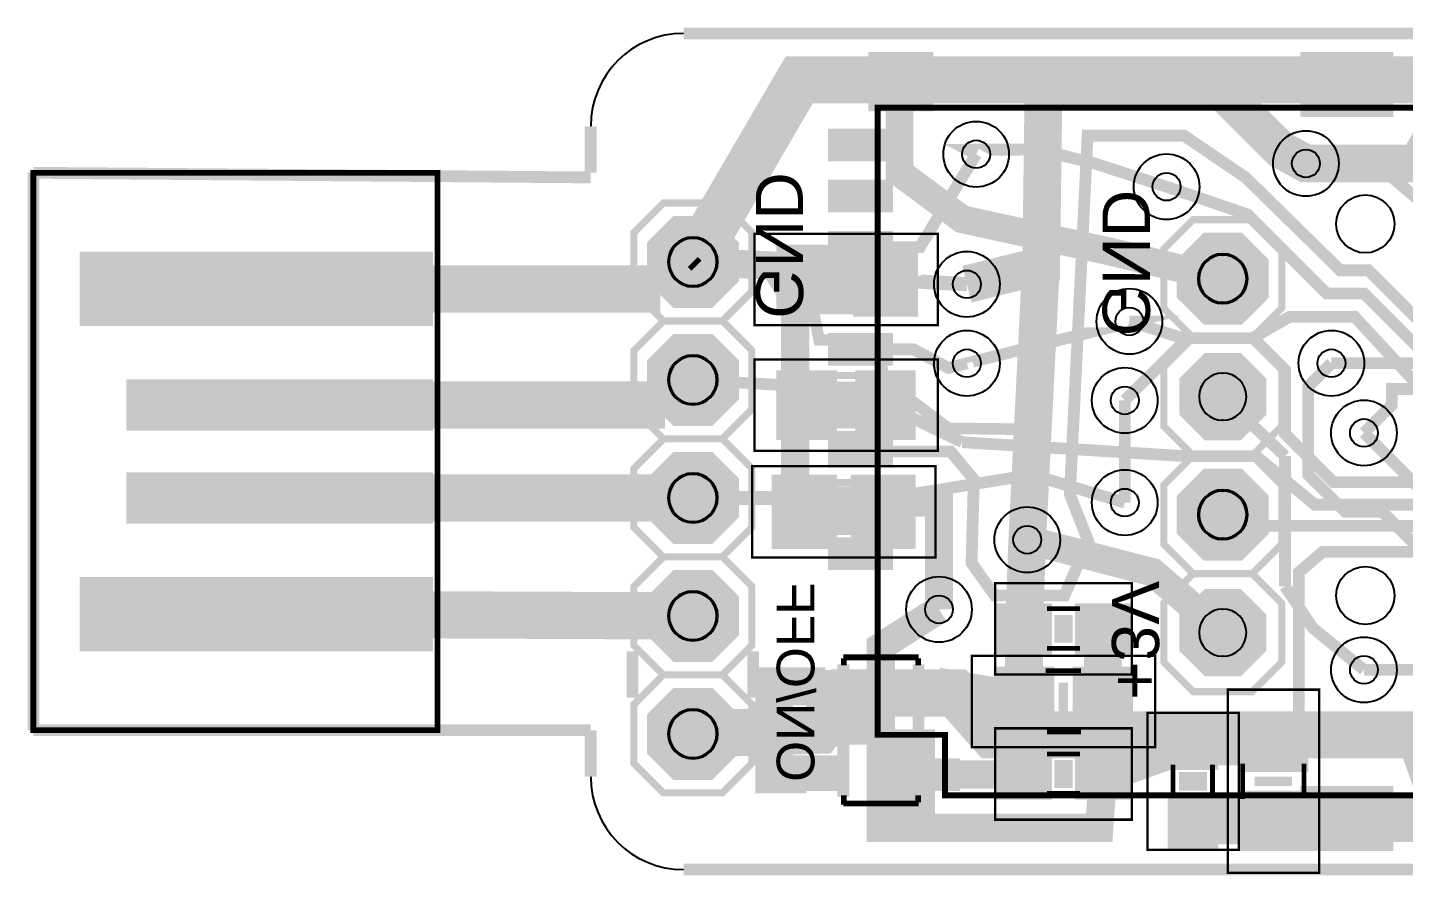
# Model space of a CAD drawing. Header units: millimetres. Extents: x -0.1 to 64.1, y -0.1 to 22.5.
# Drawn here: x -0.13 to 29.5, y -0.13 to 18.13 of the extents above; entities that cross this region are included whole.
import ezdxf

# ---------------------------------------------------------------- set-up
doc = ezdxf.new("R2010")
doc.units = ezdxf.units.MM
for name, color, linetype, true_color in [('BoardOutline', 7, 'Continuous', 0xff00ff), ('BottomLayer', 7, 'Continuous', 0x0000ff), ('BottomPasteMaskLayer', 7, 'Continuous', 0x800000), ('BottomSilkLayer', 7, 'Continuous', 0x808000), ('BottomSolderMaskLayer', 7, 'Continuous', 0xaa00ff), ('Document', 7, 'Continuous', 0xffffff), ('Hole', 7, 'Continuous', 0x222222), ('Multi-Layer', 7, 'Continuous', 0xc0c0c0), ('TopLayer', 7, 'Continuous', 0xff0000), ('TopPasteMaskLayer', 7, 'Continuous', 0x808080), ('TopSilkLayer', 7, 'Continuous', 0xffff00), ('TopSolderMaskLayer', 7, 'Continuous', 0x800080)]:
    doc.layers.add(name, color=color, linetype=linetype, true_color=true_color)
doc.styles.get("Standard").update_dxf_attribs({"font": 'arial.ttf'})

msp = doc.modelspace()

# ---------------------------------------------------------------- hatches: boundary and pattern name
at = {"layer": 'BottomLayer'}
for points in [[(17.979933959867925, 16.320066040132083), (17.979933959867925, 17.599974599949203), (19.379984759969524, 17.599974599949203), (19.379984759969524, 16.320066040132083)], [(27.279908559817123, 16.199923799847603), (27.279908559817123, 17.599974599949203), (29.279908559817123, 17.599974599949203), (29.279908559817123, 16.199923799847603)], [(17.109982219964444, 15.249961899923802), (17.109982219964444, 15.949987299974602), (18.510033020066043, 15.949987299974602), (18.510033020066043, 15.249961899923802)], [(17.109982219964444, 14.150139700279402), (17.109982219964444, 14.849911099822203), (18.510033020066043, 14.849911099822203), (18.510033020066043, 14.150139700279402)], [(17.109982219964444, 13.050063500127003), (17.109982219964444, 13.7500889001778), (18.510033020066043, 13.7500889001778), (18.510033020066043, 13.050063500127003)], [(17.109982219964444, 11.949987299974602), (17.109982219964444, 12.650012700025401), (18.510033020066043, 12.650012700025401), (18.510033020066043, 11.949987299974602)], [(17.109982219964444, 10.8499110998222), (17.109982219964444, 11.549936499873), (18.510033020066043, 11.549936499873), (18.510033020066043, 10.8499110998222)], [(17.109982219964444, 9.7500889001778), (17.109982219964444, 10.450114300228602), (18.510033020066043, 10.450114300228602), (18.510033020066043, 9.7500889001778)], [(17.109982219964444, 8.650012700025401), (17.109982219964444, 9.350038100076203), (18.510033020066043, 9.350038100076203), (18.510033020066043, 8.650012700025401)], [(17.109982219964444, 7.5499364998730005), (17.109982219964444, 8.2499618999238), (18.510033020066043, 8.2499618999238), (18.510033020066043, 7.5499364998730005)], [(17.109982219964444, 6.450114300228602), (17.109982219964444, 7.150139700279401), (18.510033020066043, 7.150139700279401), (18.510033020066043, 6.450114300228602)], [(17.979933959867925, 1.0001524003048008), (17.979933959867925, 2.9501143002286008), (19.379984759969524, 2.9501143002286008), (19.379984759969524, 1.0001524003048008)], [(27.279908559817123, 0.40007620015240036), (27.279908559817123, 1.8001270002540009), (29.279908559817123, 1.8001270002540009), (29.279908559817123, 0.40007620015240036)]]:
    msp.add_hatch(color=256, dxfattribs=at).paths.add_polyline_path(points)
at = {"layer": 'BottomPasteMaskLayer'}
for points in [[(17.109982219964444, 9.7500889001778), (17.109982219964444, 10.450114300228602), (18.510033020066043, 10.450114300228602), (18.510033020066043, 9.7500889001778)], [(17.979933959867925, 1.0001524003048008), (17.979933959867925, 2.9501143002286008), (19.379984759969524, 2.9501143002286008), (19.379984759969524, 1.0001524003048008)]]:
    msp.add_hatch(color=256, dxfattribs=at).paths.add_polyline_path(points)
at = {"layer": 'BottomSolderMaskLayer'}
for points in [[(13.210232098202905, 12.66051292437992), (13.210232098202905, 13.499560943942015), (13.780521293961172, 14.069850139700282), (14.619569313523266, 14.069850139700282), (15.189858509281532, 13.499560943942015), (15.189858509281532, 12.66051292437992), (15.189858509281532, 12.66051292437992), (14.619569313523266, 12.090223728621654), (13.780521293961172, 12.090223728621654)], [(24.620530114284424, 12.310197582565372), (25.200202334378424, 11.730525362471374), (26.01977585202634, 11.730525362471374), (26.599448072120342, 12.310197582565372), (26.599448072120342, 13.129771100213286), (26.01977585202634, 13.709443320307289), (25.200202334378424, 13.709443320307289), (24.620530114284424, 13.129771100213286)], [(13.780521293961172, 9.550218648611494), (13.210232098202905, 10.12050784436976), (13.210232098202905, 10.959555863931854), (13.780521293961172, 11.529845059690121), (14.619569313523266, 11.529845059690121), (15.189858509281532, 10.959555863931854), (15.189858509281532, 10.12050784436976), (14.619569313523266, 9.550218648611494)], [(17.05918211836424, 9.699292485087149), (17.05918211836424, 10.500918088338354), (18.56083312166625, 10.500918088338354), (18.56083312166625, 9.699292485087149)], [(13.780521293961172, 7.0102135686013325), (13.210232098202905, 7.5805027643596015), (13.210232098202905, 8.419550783921695), (13.780521293961172, 8.98983997967996), (14.619569313523266, 8.98983997967996), (15.189858509281532, 8.419550783921695), (15.189858509281532, 7.5805027643596015), (14.619569313523266, 7.0102135686013325)], [(24.620530114284424, 7.230187422545053), (25.200202334378424, 6.650515202451053), (26.01977585202634, 6.650515202451053), (26.599448072120342, 7.230187422545053), (26.599448072120342, 8.049760940192968), (26.01977585202634, 8.629433160286968), (25.200202334378424, 8.629433160286968), (24.620530114284424, 8.049760940192968)], [(13.210232098202905, 5.879545703911533), (13.780521293961172, 6.4498348996698), (14.619569313523266, 6.4498348996698), (15.189858509281532, 5.879545703911533), (15.189858509281532, 5.0404976843494405), (14.619569313523266, 4.470208488591172), (13.780521293961172, 4.470208488591172), (13.210232098202905, 5.0404976843494405)], [(13.780521293961172, 3.9098298196596395), (14.619569313523266, 3.9098298196596395), (15.189858509281532, 3.3395406239013727), (15.189858509281532, 2.50049260433928), (14.619569313523266, 1.9302034085810127), (13.780521293961172, 1.9302034085810127), (13.210232098202905, 2.50049260433928), (13.210232098202905, 2.50049260433928), (13.210232098202905, 3.3395406239013727)], [(17.943460055996578, 0.929400909019525), (17.943460055996578, 3.0208694780234264), (19.41645866384087, 3.0208694780234264), (19.41645866384087, 0.929400909019525)]]:
    msp.add_hatch(color=256, dxfattribs=at).paths.add_polyline_path(points)
at = {"layer": 'Document'}
for points in [[(13.946050292100585, 13.334036068072137), (13.946050292100585, 12.826035052070106), (14.454051308102617, 12.826035052070106), (14.454051308102617, 13.334036068072137)], [(16.433248666497335, 12.001524003048008), (17.083235966471936, 12.001524003048008), (17.083235966471936, 13.401574803149607), (16.433248666497335, 13.401574803149607)], [(17.90645161290323, 12.001524003048008), (18.55643891287783, 12.001524003048008), (18.55643891287783, 13.401574803149607), (17.90645161290323, 13.401574803149607)], [(17.300152400304803, 12.199898399796801), (17.699949199898402, 12.199898399796801), (17.699949199898402, 13.200152400304802), (17.300152400304803, 13.200152400304802)], [(25.86385572771146, 12.974117348234698), (25.355854711709426, 12.974117348234698), (25.355854711709426, 12.466116332232666), (25.86385572771146, 12.466116332232666)], [(13.946050292100585, 10.794030988061976), (13.946050292100585, 10.286029972059945), (14.454051308102617, 10.286029972059945), (14.454051308102617, 10.794030988061976)], [(16.433248666497335, 9.301524003048007), (17.083235966471936, 9.301524003048007), (17.083235966471936, 10.701574803149608), (16.433248666497335, 10.701574803149608)], [(17.90645161290323, 9.301524003048007), (18.55643891287783, 9.301524003048007), (18.55643891287783, 10.701574803149608), (17.90645161290323, 10.701574803149608)], [(17.300152400304803, 9.4998983997968), (17.699949199898402, 9.4998983997968), (17.699949199898402, 10.500152400304803), (17.300152400304803, 10.500152400304803)], [(25.86385572771146, 10.434112268224537), (25.355854711709426, 10.434112268224537), (25.355854711709426, 9.926111252222505), (25.86385572771146, 9.926111252222505)], [(16.383108966217932, 7.001524003048007), (17.033096266192537, 7.001524003048007), (17.033096266192537, 8.401574803149607), (16.383108966217932, 8.401574803149607)], [(17.85631191262383, 7.001524003048007), (18.506299212598428, 7.001524003048007), (18.506299212598428, 8.401574803149607), (17.85631191262383, 8.401574803149607)], [(13.946050292100585, 8.254025908051817), (13.946050292100585, 7.7460248920497845), (14.454051308102617, 7.7460248920497845), (14.454051308102617, 8.254025908051817)], [(17.250012700025405, 7.1998983997968), (17.649809499619003, 7.1998983997968), (17.649809499619003, 8.200152400304802), (17.250012700025405, 8.200152400304802)], [(25.86385572771146, 7.894107188214377), (25.355854711709426, 7.894107188214377), (25.355854711709426, 7.3861061722123456), (25.86385572771146, 7.3861061722123456)], [(13.946050292100585, 5.714020828041656), (13.946050292100585, 5.206019812039624), (14.454051308102617, 5.206019812039624), (14.454051308102617, 5.714020828041656)], [(21.34163068326137, 4.712750825501651), (21.841757683515368, 4.712750825501651), (21.841757683515368, 5.662712725425451), (21.34163068326137, 5.662712725425451)], [(22.510033020066043, 4.712750825501651), (23.010160020320047, 4.712750825501651), (23.010160020320047, 5.662712725425451), (22.510033020066043, 5.662712725425451)], [(21.97993395986792, 4.8824231648463305), (22.379730759461523, 4.8824231648463305), (22.379730759461523, 5.482626365252731), (21.97993395986792, 5.482626365252731)], [(25.86385572771146, 5.354102108204217), (25.355854711709426, 5.354102108204217), (25.355854711709426, 4.846101092202185), (25.86385572771146, 4.846101092202185)], [(16.750063500127006, 4.19484378968758), (16.750063500127006, 3.694716789433579), (17.400050800101603, 3.694716789433579), (17.400050800101603, 4.19484378968758)], [(19.0998221996444, 4.19484378968758), (19.0998221996444, 3.694716789433579), (19.750063500127002, 3.694716789433579), (19.750063500127002, 4.19484378968758)], [(21.087630175260355, 2.896139192278385), (21.837947675895354, 2.896139192278385), (21.837947675895354, 4.346228092456186), (21.087630175260355, 4.346228092456186)], [(22.535433070866148, 2.896139192278385), (23.285750571501147, 2.896139192278385), (23.285750571501147, 4.346228092456186), (22.535433070866148, 4.346228092456186)], [(22.07975615951232, 3.21998983997968), (22.280162560325124, 3.21998983997968), (22.280162560325124, 4.020091440182881), (22.07975615951232, 4.020091440182881)], [(13.946050292100585, 3.1740157480314966), (13.946050292100585, 2.6660147320294643), (14.454051308102617, 2.6660147320294643), (14.454051308102617, 3.1740157480314966)], [(16.750063500127006, 3.245135890271781), (16.750063500127006, 2.7450088900177803), (17.400050800101603, 2.7450088900177803), (17.400050800101603, 3.245135890271781)], [(27.4239268478537, 2.2555499110998225), (27.4239268478537, 3.0056134112268227), (25.973837947675896, 3.0056134112268227), (25.973837947675896, 2.2555499110998225)], [(25.43992887985776, 2.2301498602997207), (25.43992887985776, 2.7302768605537215), (24.48971297942596, 2.7302768605537215), (24.48971297942596, 2.2301498602997207)], [(21.34163068326137, 1.5875285750571502), (21.841757683515368, 1.5875285750571502), (21.841757683515368, 2.5377444754889513), (21.34163068326137, 2.5377444754889513)], [(22.510033020066043, 1.5875285750571502), (23.010160020320047, 1.5875285750571502), (23.010160020320047, 2.5377444754889513), (22.510033020066043, 2.5377444754889513)], [(16.750063500127006, 2.29491998983998), (16.750063500127006, 1.7950469900939805), (17.400050800101603, 1.7950469900939805), (17.400050800101603, 2.29491998983998)], [(19.0998221996444, 2.29491998983998), (19.0998221996444, 1.7950469900939805), (19.750063500127002, 1.7950469900939805), (19.750063500127002, 2.29491998983998)], [(21.97993395986792, 1.7574549149098302), (22.379730759461523, 1.7574549149098302), (22.379730759461523, 2.35740411480823), (21.97993395986792, 2.35740411480823)], [(25.270002540005084, 1.7000508001016006), (25.270002540005084, 2.0998475996951993), (24.670053340106683, 2.0998475996951993), (24.670053340106683, 1.7000508001016006)], [(27.100076200152404, 1.7998729997459997), (27.100076200152404, 2.0000254000508004), (26.2997205994412, 2.0000254000508004), (26.2997205994412, 1.7998729997459997)], [(25.43992887985776, 1.0617475234950473), (25.43992887985776, 1.5618745237490477), (24.48971297942596, 1.5618745237490477), (24.48971297942596, 1.0617475234950473)], [(27.4239268478537, 0.807747015494031), (27.4239268478537, 1.5578105156210313), (25.973837947675896, 1.5578105156210313), (25.973837947675896, 0.807747015494031)]]:
    msp.add_hatch(color=256, dxfattribs=at).paths.add_polyline_path(points)
at = {"layer": 'Multi-Layer'}
for points in [[(13.261036322072645, 12.682042164084331), (13.261036322072645, 13.478028956057914), (13.80205740411481, 14.019050038100078), (14.598044196088395, 14.019050038100078), (15.139065278130559, 13.478028956057914), (15.139065278130559, 12.682042164084331), (15.139065278130559, 12.682042164084331), (14.598044196088395, 12.141021082042165), (13.80205740411481, 12.141021082042165)], [(24.671323342646687, 12.331242062484126), (25.22123444246889, 11.781330962661926), (25.998729997459996, 11.781330962661926), (26.5486410972822, 12.331242062484126), (26.5486410972822, 13.108737617475237), (25.998729997459996, 13.658648717297435), (25.22123444246889, 13.658648717297435), (24.671323342646687, 13.108737617475237)], [(13.80205740411481, 9.601016002032004), (13.261036322072645, 10.14203708407417), (13.261036322072645, 10.938023876047755), (13.80205740411481, 11.479044958089917), (14.598044196088395, 11.479044958089917), (15.139065278130559, 10.938023876047755), (15.139065278130559, 10.14203708407417), (14.598044196088395, 9.601016002032004)], [(24.671323342646687, 9.791236982473965), (25.22123444246889, 9.241325882651767), (25.998729997459996, 9.241325882651767), (26.5486410972822, 9.791236982473965), (26.5486410972822, 10.568732537465076), (25.998729997459996, 11.118643637287276), (25.22123444246889, 11.118643637287276), (24.671323342646687, 10.568732537465076)], [(13.80205740411481, 7.061010922021845), (13.261036322072645, 7.60203200406401), (13.261036322072645, 8.398018796037594), (13.80205740411481, 8.939039878079758), (14.598044196088395, 8.939039878079758), (15.139065278130559, 8.398018796037594), (15.139065278130559, 7.60203200406401), (14.598044196088395, 7.061010922021845)], [(24.671323342646687, 7.2512319024638066), (25.22123444246889, 6.701320802641606), (25.998729997459996, 6.701320802641606), (26.5486410972822, 7.2512319024638066), (26.5486410972822, 8.028727457454917), (25.998729997459996, 8.578638557277115), (25.22123444246889, 8.578638557277115), (24.671323342646687, 8.028727457454917)], [(13.261036322072645, 5.858013716027433), (13.80205740411481, 6.399034798069597), (14.598044196088395, 6.399034798069597), (15.139065278130559, 5.858013716027433), (15.139065278130559, 5.062026924053849), (14.598044196088395, 4.521005842011684), (13.80205740411481, 4.521005842011684), (13.261036322072645, 5.062026924053849)], [(24.671323342646687, 4.7112268224536455), (25.22123444246889, 4.1613157226314454), (25.998729997459996, 4.1613157226314454), (26.5486410972822, 4.7112268224536455), (26.5486410972822, 5.4887223774447556), (25.998729997459996, 6.038633477266956), (25.22123444246889, 6.038633477266956), (24.671323342646687, 5.4887223774447556)], [(13.80205740411481, 3.8590297180594364), (14.598044196088395, 3.8590297180594364), (15.139065278130559, 3.3180086360172725), (15.139065278130559, 2.5220218440436883), (14.598044196088395, 1.9810007620015242), (13.80205740411481, 1.9810007620015242), (13.261036322072645, 2.5220218440436883), (13.261036322072645, 2.5220218440436883), (13.261036322072645, 3.3180086360172725)]]:
    msp.add_hatch(color=256, dxfattribs=at).paths.add_polyline_path(points)
at = {"layer": 'TopLayer'}
for points in [[(16.0001778003556, 13.450088900177803), (17.300152400304803, 13.450088900177803), (17.300152400304803, 11.949961899923801), (16.0001778003556, 11.949961899923801)], [(17.699949199898402, 13.450088900177803), (19.000177800355605, 13.450088900177803), (19.000177800355605, 11.949961899923801), (17.699949199898402, 11.949961899923801)], [(1.0499110998221997, 13.249834899669802), (8.5497840995682, 13.249834899669802), (8.5497840995682, 11.7499618999238), (1.0499110998221997, 11.7499618999238)], [(16.0001778003556, 10.7500889001778), (17.300152400304803, 10.7500889001778), (17.300152400304803, 9.2499618999238), (16.0001778003556, 9.2499618999238)], [(17.699949199898402, 10.7500889001778), (19.000177800355605, 10.7500889001778), (19.000177800355605, 9.2499618999238), (17.699949199898402, 9.2499618999238)], [(2.0500381000762005, 10.500025400050802), (8.5499110998222, 10.500025400050802), (8.5499110998222, 9.500025400050802), (2.0500381000762005, 9.500025400050802)], [(2.0500381000762005, 8.5000254000508), (8.5499110998222, 8.5000254000508), (8.5499110998222, 7.500025400050801), (2.0500381000762005, 7.500025400050801)], [(15.950038100076203, 8.450088900177802), (17.250012700025405, 8.450088900177802), (17.250012700025405, 6.9499618999238), (15.950038100076203, 6.9499618999238)], [(17.649809499619003, 8.450088900177802), (18.950038100076203, 8.450088900177802), (18.950038100076203, 6.9499618999238), (17.649809499619003, 6.9499618999238)], [(1.0499110998221997, 6.2498348996698), (8.5497840995682, 6.2498348996698), (8.5497840995682, 4.749961899923801), (1.0499110998221997, 4.749961899923801)], [(20.779908559817123, 5.682651765303531), (21.879984759969524, 5.682651765303531), (21.879984759969524, 4.6826517653035316), (20.779908559817123, 4.6826517653035316)], [(22.47993395986792, 5.682651765303531), (23.580010160020326, 5.682651765303531), (23.580010160020326, 4.6826517653035316), (22.47993395986792, 4.6826517653035316)], [(17.549911099822204, 4.29491998983998), (17.549911099822204, 3.595148590297181), (16.5499110998222, 3.595148590297181), (16.5499110998222, 4.29491998983998)], [(19.949961899923803, 4.29491998983998), (19.949961899923803, 3.595148590297181), (18.949961899923803, 3.595148590297181), (18.949961899923803, 4.29491998983998)], [(20.679959359918723, 4.370104140208281), (21.97993395986792, 4.370104140208281), (21.97993395986792, 2.86997713995428), (20.679959359918723, 2.86997713995428)], [(22.37998475996952, 4.370104140208281), (23.679959359918726, 4.370104140208281), (23.679959359918726, 2.86997713995428), (22.37998475996952, 2.86997713995428)], [(17.549911099822204, 3.3449580899161804), (17.549911099822204, 2.64493268986538), (16.5499110998222, 2.64493268986538), (16.5499110998222, 3.3449580899161804)], [(24.470027940055882, 2.2000508001016006), (24.470027940055882, 3.3001270002540006), (25.470027940055886, 3.3001270002540006), (25.470027940055886, 2.2000508001016006)], [(25.949961899923803, 2.100101600203201), (25.949961899923803, 3.4000762001524008), (27.449834899669803, 3.4000762001524008), (27.449834899669803, 2.100101600203201)], [(17.549911099822204, 2.3949961899923804), (17.549911099822204, 1.69497078994158), (16.5499110998222, 1.69497078994158), (16.5499110998222, 2.3949961899923804)], [(19.949961899923803, 2.3949961899923804), (19.949961899923803, 1.69497078994158), (18.949961899923803, 1.69497078994158), (18.949961899923803, 2.3949961899923804)], [(20.779908559817123, 2.55742951485903), (21.879984759969524, 2.55742951485903), (21.879984759969524, 1.5574295148590298), (20.779908559817123, 1.5574295148590298)], [(22.47993395986792, 2.55742951485903), (23.580010160020326, 2.55742951485903), (23.580010160020326, 1.5574295148590298), (22.47993395986792, 1.5574295148590298)], [(24.470027940055882, 0.5000254000508001), (24.470027940055882, 1.6001016002032005), (25.470027940055886, 1.6001016002032005), (25.470027940055886, 0.5000254000508001)], [(25.949961899923803, 0.40007620015240036), (25.949961899923803, 1.7000508001016006), (27.449834899669803, 1.7000508001016006), (27.449834899669803, 0.40007620015240036)]]:
    msp.add_hatch(color=256, dxfattribs=at).paths.add_polyline_path(points)
at = {"layer": 'TopPasteMaskLayer'}
for points in [[(17.699949199898402, 13.450088900177803), (19.000177800355605, 13.450088900177803), (19.000177800355605, 11.949961899923801), (17.699949199898402, 11.949961899923801)], [(1.0499110998221997, 13.249834899669802), (8.5497840995682, 13.249834899669802), (8.5497840995682, 11.7499618999238), (1.0499110998221997, 11.7499618999238)], [(2.0500381000762005, 10.500025400050802), (8.5499110998222, 10.500025400050802), (8.5499110998222, 9.500025400050802), (2.0500381000762005, 9.500025400050802)], [(2.0500381000762005, 8.5000254000508), (8.5499110998222, 8.5000254000508), (8.5499110998222, 7.500025400050801), (2.0500381000762005, 7.500025400050801)], [(15.950038100076203, 8.450088900177802), (17.250012700025405, 8.450088900177802), (17.250012700025405, 6.9499618999238), (15.950038100076203, 6.9499618999238)], [(17.649809499619003, 8.450088900177802), (18.950038100076203, 8.450088900177802), (18.950038100076203, 6.9499618999238), (17.649809499619003, 6.9499618999238)], [(1.0499110998221997, 6.2498348996698), (8.5497840995682, 6.2498348996698), (8.5497840995682, 4.749961899923801), (1.0499110998221997, 4.749961899923801)], [(20.779908559817123, 5.682651765303531), (21.879984759969524, 5.682651765303531), (21.879984759969524, 4.6826517653035316), (20.779908559817123, 4.6826517653035316)], [(22.47993395986792, 5.682651765303531), (23.580010160020326, 5.682651765303531), (23.580010160020326, 4.6826517653035316), (22.47993395986792, 4.6826517653035316)], [(24.470027940055882, 2.2000508001016006), (24.470027940055882, 3.3001270002540006), (25.470027940055886, 3.3001270002540006), (25.470027940055886, 2.2000508001016006)], [(20.779908559817123, 2.55742951485903), (21.879984759969524, 2.55742951485903), (21.879984759969524, 1.5574295148590298), (20.779908559817123, 1.5574295148590298)], [(22.47993395986792, 2.55742951485903), (23.580010160020326, 2.55742951485903), (23.580010160020326, 1.5574295148590298), (22.47993395986792, 1.5574295148590298)], [(24.470027940055882, 0.5000254000508001), (24.470027940055882, 1.6001016002032005), (25.470027940055886, 1.6001016002032005), (25.470027940055886, 0.5000254000508001)]]:
    msp.add_hatch(color=256, dxfattribs=at).paths.add_polyline_path(points)
at = {"layer": 'TopSolderMaskLayer'}
for points in [[(13.210232098202905, 12.66051292437992), (13.210232098202905, 13.499560943942015), (13.780521293961172, 14.069850139700282), (14.619569313523266, 14.069850139700282), (15.189858509281532, 13.499560943942015), (15.189858509281532, 12.66051292437992), (15.189858509281532, 12.66051292437992), (14.619569313523266, 12.090223728621654), (13.780521293961172, 12.090223728621654)], [(24.620530114284424, 12.310197582565372), (25.200202334378424, 11.730525362471374), (26.01977585202634, 11.730525362471374), (26.599448072120342, 12.310197582565372), (26.599448072120342, 13.129771100213286), (26.01977585202634, 13.709443320307289), (25.200202334378424, 13.709443320307289), (24.620530114284424, 13.129771100213286)], [(17.649133220165254, 13.500889001778006), (19.05096202382286, 13.500889001778006), (19.05096202382286, 11.899161798323597), (17.649133220165254, 11.899161798323597)], [(0.9991109982219961, 13.300636721849228), (8.600584201168404, 13.300636721849228), (8.600584201168404, 11.699163518902823), (0.9991109982219961, 11.699163518902823)], [(13.780521293961172, 9.550218648611494), (13.210232098202905, 10.12050784436976), (13.210232098202905, 10.959555863931854), (13.780521293961172, 11.529845059690121), (14.619569313523266, 11.529845059690121), (15.189858509281532, 10.959555863931854), (15.189858509281532, 10.12050784436976), (14.619569313523266, 9.550218648611494)], [(1.9992379984759978, 10.550828082301328), (8.600711201422403, 10.550828082301328), (8.600711201422403, 9.44922787910092), (1.9992379984759978, 9.44922787910092)], [(13.780521293961172, 7.0102135686013325), (13.210232098202905, 7.5805027643596015), (13.210232098202905, 8.419550783921695), (13.780521293961172, 8.98983997967996), (14.619569313523266, 8.98983997967996), (15.189858509281532, 8.419550783921695), (15.189858509281532, 7.5805027643596015), (14.619569313523266, 7.0102135686013325)], [(24.620530114284424, 7.230187422545053), (25.200202334378424, 6.650515202451053), (26.01977585202634, 6.650515202451053), (26.599448072120342, 7.230187422545053), (26.599448072120342, 8.049760940192968), (26.01977585202634, 8.629433160286968), (25.200202334378424, 8.629433160286968), (24.620530114284424, 8.049760940192968)], [(1.9992379984759978, 8.550828082301326), (8.600711201422403, 8.550828082301326), (8.600711201422403, 7.4492278791009205), (1.9992379984759978, 7.4492278791009205)], [(15.899243953939258, 8.500889001778006), (17.300818757088866, 8.500889001778006), (17.300818757088866, 6.899161798323597), (15.899243953939258, 6.899161798323597)], [(17.59900542848556, 8.500889001778006), (19.00083423214317, 8.500889001778006), (19.00083423214317, 6.899161798323597), (17.59900542848556, 6.899161798323597)], [(0.9991109982219961, 6.300636721849227), (8.600584201168404, 6.300636721849227), (8.600584201168404, 4.6991635189028225), (0.9991109982219961, 4.6991635189028225)], [(13.210232098202905, 5.879545703911533), (13.780521293961172, 6.4498348996698), (14.619569313523266, 6.4498348996698), (15.189858509281532, 5.879545703911533), (15.189858509281532, 5.0404976843494405), (14.619569313523266, 4.470208488591172), (13.780521293961172, 4.470208488591172), (13.210232098202905, 5.0404976843494405)], [(20.72910845821692, 5.733454447554057), (21.930784861569727, 5.733454447554057), (21.930784861569727, 4.631854244353651), (20.72910845821692, 4.631854244353651)], [(22.42913385826772, 5.733454447554057), (23.630810261620528, 5.733454447554057), (23.630810261620528, 4.631854244353651), (22.42913385826772, 4.631854244353651)], [(13.780521293961172, 3.9098298196596395), (14.619569313523266, 3.9098298196596395), (15.189858509281532, 3.3395406239013727), (15.189858509281532, 2.50049260433928), (14.619569313523266, 1.9302034085810127), (13.780521293961172, 1.9302034085810127), (13.210232098202905, 2.50049260433928), (13.210232098202905, 2.50049260433928), (13.210232098202905, 3.3395406239013727)], [(24.423849228441934, 2.1441693980162153), (24.423849228441934, 3.356013563640031), (25.516206651669833, 3.356013563640031), (25.516206651669833, 2.1441693980162153)], [(20.72910845821692, 2.608232197109556), (21.930784861569727, 2.608232197109556), (21.930784861569727, 1.5066319939091493), (20.72910845821692, 1.5066319939091493)], [(22.42913385826772, 2.608232197109556), (23.630810261620528, 2.608232197109556), (23.630810261620528, 1.5066319939091493), (22.42913385826772, 1.5066319939091493)], [(24.423849228441934, 0.44414399796541526), (24.423849228441934, 1.6559881635892306), (25.516206651669833, 1.6559881635892306), (25.516206651669833, 0.44414399796541526)]]:
    msp.add_hatch(color=256, dxfattribs=at).paths.add_polyline_path(points)

# ---------------------------------------------------------------- linework, layer by layer
at = {"layer": 'BoardOutline', "const_width": 0.25400050800101603}
for points in [[(14.000050800101603, 18.000050800101604), (60.00012700025401, 18.000025400050802)], [(12.000025400050802, 15.000025400050802), (12.000025400050802, 16.000025400050802)], [(0, 15.000025400050802), (12.000025400050802, 14.900025400050803)], [(2.540005080020613e-05, 3.0000254000508004), (2.540005080020613e-05, 15.000025400050802)], [(12.000025400050802, 3.0000000000000004), (0, 3.0000000000000004)], [(12.000025400050802, 2), (12.000025400050802, 3.0000000000000004)], [(60.00012700025401, 0), (14.000050800101603, 0)]]:
    msp.add_lwpolyline(points, dxfattribs=at)
at = {"layer": 'BoardOutline'}
for centre, start, end in [((14.000050800101603, 16.000050800101604), 90, 180), ((14.000050800101603, 2), 180, 270)]:
    msp.add_arc(centre, 2, start, end, dxfattribs=at)
at = {"layer": 'BottomLayer'}
for points, const_width in [([(30.800101600203206, 17.0000508001016), (29.800101600203206, 15.200050800101602), (27.400050800101607, 15.200152400304804), (26.849885699771402, 15.500152400304803), (25.549911099822204, 16.800101600203202), (21.749809499619, 16.800101600203202), (21.7000508001016, 13.000025400050802), (20.1000762001524, 12.599949199898402)], 0.8128016256032513), ([(17.810007620015245, 9.000025400050802), (19.750063500127002, 9.000025400050802), (20.249936499873, 8.400076200152402), (20.200050800101604, 6.600025400050801), (20.700050800101604, 5.900025400050801), (22.200050800101604, 5.900025400050801), (22.714097028194058, 7.0653035306070615), (22.317246634493273, 8.07721615443231), (22.700050800101604, 15.800050800101602), (24.774955549911102, 15.800050800101602), (26.100076200152404, 14.900025400050803), (28.140970281940564, 12.900101600203202), (28.750063500127006, 12.900101600203202), (31.450088900177803, 10.200101600203203), (33.549911099822204, 10.200101600203203), (34.3500127000254, 11.0000254000508), (34.3500127000254, 11.500101600203202)], 0.25400050800101603), ([(17.810007620015245, 13.400076200152403), (19.08991617983236, 13.400076200152403), (20.299974599949202, 15.400050800101603)], 0.25400050800101603), ([(35.749987299974606, 10.600177800355603), (34.8498856997714, 9.7000762001524), (31.350038100076205, 9.7000762001524), (28.650012700025403, 12.400101600203202), (27.850012700025403, 12.400101600203202), (26.150012700025403, 14.100101600203201), (24.400050800101603, 14.700025400050803)], 0.25400050800101603), ([(19.499872999746003, 5.599974599949201), (19.499872999746003, 7.8999491998984), (17.810007620015245, 7.8999491998984), (16.400050800101603, 7.8999491998984), (16.400050800101603, 12.300000000000002), (15.949961899923803, 13.000025400050802), (14.200152400304804, 13.080010160020322)], 0.6096012192024385), ([(21.7000508001016, 13.100025400050802), (21.400050800101603, 7.100076200152401)], 0.8128016256032513), ([(14.280060960121922, 13.000025400050802), (14.200050800101602, 13.08003556007112)], 0.30480060960121924), ([(17.810007620015245, 12.300000000000002), (16.400050800101603, 12.300000000000002)], 0.30480060960121924), ([(37.15011430022861, 11.400025400050803), (37.15011430022861, 10.500101600203202), (35.4500889001778, 8.8000762001524), (32.899923799847606, 8.8000762001524), (32.500127000254004, 9.200076200152402), (30.949961899923807, 9.200076200152402), (28.450088900177803, 11.900101600203202), (27.050038100076204, 11.900101600203202), (26.249936499873005, 11.43995427990856), (24.749809499619, 11.43995427990856), (23.5999491998984, 11.800101600203202)], 0.25400050800101603), ([(17.810007620015245, 11.1999237998476), (18.949961899923803, 11.1999237998476), (19.700050800101604, 10.800025400050801), (20.1000762001524, 10.8999237998476)], 0.25400050800101603), ([(47.310058420116846, 2.9002032004064016), (46.749987299974606, 2.9002032004064016), (44.95013970027941, 4.7000762001524015), (40.85006350012701, 4.7000762001524015), (40.349936499873, 4.200076200152401), (31.650012700025407, 4.200076200152401), (29.950012700025404, 5.900076200152401), (29.950012700025404, 6.800076200152401), (29.050012700025402, 7.7000762001524015), (28.250012700025405, 7.7000762001524015), (27.450012700025404, 8.500076200152401), (27.450012700025404, 10.400279400558803), (27.949885699771404, 10.900152400304801)], 0.25400050800101603), ([(17.810007620015245, 10.100076200152403), (18.900050800101603, 10.100025400050802), (19.700050800101604, 9.500025400050802), (21.595377190754384, 9.4748793497587)], 0.25001270002540005), ([(23.500127000254, 10.100076200152403), (23.500127000254, 7.899923799847601)], 0.25400050800101603), ([(26.9500127000254, 8.900076200152402), (25.609855219710443, 10.180111760223522)], 0.25400050800101603), ([(49.85006350012701, 2.9000762001524008), (49.350063500127, 2.9000762001524008), (47.05006350012701, 5.200076200152401), (39.6500381000762, 5.200076200152401), (39.1500381000762, 4.7000762001524015), (32.7500127000254, 4.7000762001524015), (30.850012700025406, 6.600076200152401), (30.850012700025406, 7.200076200152401), (28.650012700025403, 9.400076200152402)], 0.25400050800101603), ([(26.9500127000254, 6.100076200152401), (26.9500127000254, 8.900076200152402)], 0.25400050800101603), ([(28.649911099822205, 4.2999491998984), (27.550012700025402, 5.200076200152401), (26.9500127000254, 6.098272796545594)], 0.25400050800101603), ([(14.200152400304804, 2.9199898399796806), (16.8999237998476, 3.0000254000508004), (17.449834899669803, 3.800127000254001), (19.849885699771402, 3.800127000254001), (20.649987299974605, 2.8999491998984), (29.849885699771406, 2.8999491998984), (30.492760985521972, 1.1001016002032007), (33.050012700025405, 1.0000762001524004)], 1.0160020320040641)]:
    msp.add_lwpolyline(points, dxfattribs=dict(at, const_width=const_width))
at = {"layer": 'BottomSilkLayer', "const_width": 0.12700025400050802}
msp.add_lwpolyline([(18.179832359664722, 16.4000762001524), (32.17983235966472, 16.4000762001524), (32.17983235966472, 7.599974599949201), (32.97993395986792, 4.5999745999492), (32.97993395986792, 1.5999745999492), (19.629921259842522, 1.5999745999492), (19.629921259842522, 2.8999491998984), (18.179832359664722, 2.8999491998984), (18.179832359664722, 16.4000762001524)], close=True, dxfattribs=at)
at = {"layer": 'BottomSilkLayer', "const_width": 0.25400050800101603}
for points in [[(12.900025400050803, 4.700000000000001), (12.900025400050803, 3.7000000000000006)], [(15.500050800101604, 4.700000000000001), (15.500050800101604, 3.7000000000000006)]]:
    msp.add_lwpolyline(points, dxfattribs=at)
at = {"layer": 'BottomSolderMaskLayer'}
for points in [[(14.202722717806813, 13.61551974707953), (14.197367889677626, 13.61551974707953)], [(25.60717774987167, 13.255612182635542), (25.612532689549212, 13.255612182635542)], [(14.202722717806813, 12.544554121242408), (14.197367889677626, 12.544554121242408)], [(25.60717774987167, 12.184624247126997), (25.612532689549212, 12.184624247126997)], [(14.202722717806813, 11.075514667069369), (14.197367889677626, 11.075514667069369)], [(14.202722717806813, 10.004549041232247), (14.197367889677626, 10.004549041232247)], [(14.202722717806813, 8.535509587059208), (14.197367889677626, 8.535509587059208)], [(25.60717774987167, 8.175602022615223), (25.612532689549212, 8.175602022615223)], [(14.202722717806813, 7.464543961222086), (14.197367889677626, 7.464543961222086)], [(25.60717774987167, 7.104614087106676), (25.612532689549212, 7.104614087106676)], [(14.202722717806813, 5.995504507049047), (14.197367889677626, 5.995504507049047)], [(14.202722717806813, 4.924538881211925), (14.197367889677626, 4.924538881211925)], [(14.202722717806813, 3.4554994270388866), (14.197367889677626, 3.4554994270388866)], [(14.202722717806813, 2.3845338012017656), (14.197367889677626, 2.3845338012017656)]]:
    msp.add_lwpolyline(points, close=True, dxfattribs=at)
for centre, radius, start, end in [((14.197367889677626, 13.080036934160969), 0.5354828129185607, 90, 270), ((14.202722717806813, 13.080036934160969), 0.5354828129185607, 270, 90), ((25.60717774987167, 12.72011821488127), 0.5354939677542729, 450, 270), ((25.612532689549212, 12.72011821488127), 0.5354939677542729, 270, 450), ((14.197367889677626, 10.540031854150808), 0.5354828129185607, 90, 270), ((14.202722717806813, 10.540031854150808), 0.5354828129185607, 270, 90), ((14.197367889677626, 8.000026774140647), 0.5354828129185607, 90, 270), ((14.202722717806813, 8.000026774140647), 0.5354828129185607, 270, 90), ((25.60717774987167, 7.640108054860949), 0.5354939677542729, 450, 270), ((25.612532689549212, 7.640108054860949), 0.5354939677542729, 270, 450), ((14.197367889677626, 5.460021694130486), 0.5354828129185607, 90, 270), ((14.202722717806813, 5.460021694130486), 0.5354828129185607, 270, 90), ((14.197367889677626, 2.920016614120326), 0.5354828129185607, 90, 270), ((14.202722717806813, 2.920016614120326), 0.5354828129185607, 270, 90)]:
    msp.add_arc(centre, radius, start, end, dxfattribs=at)
at = {"layer": 'Document'}
for points, const_width in [([(0, 15.000025400050802), (8.700025400050801, 15.000025400050802), (8.700025400050801, 3.0000254000508004), (0, 3.0000254000508004), (0, 15.000025400050802)], 0.12700025400050802), ([(15.52697485394971, 13.683007366014733), (19.473126746253495, 13.683007366014733), (19.473126746253495, 11.71704343408687), (15.52697485394971, 11.71704343408687), (15.52697485394971, 13.683007366014733)], 0.05080010160020321), ([(15.52697485394971, 10.983007366014734), (19.473126746253495, 10.983007366014734), (19.473126746253495, 9.01704343408687), (15.52697485394971, 9.01704343408687), (15.52697485394971, 10.983007366014734)], 0.05080010160020321), ([(15.476835153670308, 8.683007366014733), (19.422987045974093, 8.683007366014733), (19.422987045974093, 6.717043434086869), (15.476835153670308, 6.717043434086869), (15.476835153670308, 8.683007366014733)], 0.05080010160020321), ([(20.70688341376683, 6.165633731267463), (23.653035306070613, 6.165633731267463), (23.653035306070613, 4.199415798831598), (20.70688341376683, 4.199415798831598), (20.70688341376683, 6.165633731267463)], 0.05080010160020321), ([(20.207010414020832, 2.6370586741173483), (20.207010414020832, 4.603022606045212), (24.152908305816617, 4.603022606045212), (24.152908305816617, 2.6370586741173483), (20.207010414020832, 2.6370586741173483)], 0.05080010160020321), ([(27.683007366014735, -0.07287274574549149), (25.71704343408687, -0.07287274574549149), (25.71704343408687, 3.873025146050293), (27.683007366014735, 3.873025146050293), (27.683007366014735, -0.07287274574549149)], 0.05080010160020321), ([(23.98704597409195, 0.42700025400050806), (23.98704597409195, 3.373152146304293), (25.953009906019815, 3.373152146304293), (25.953009906019815, 0.42700025400050806), (23.98704597409195, 0.42700025400050806)], 0.05080010160020321), ([(20.70688341376683, 3.040411480822962), (23.653035306070613, 3.040411480822962), (23.653035306070613, 1.074447548895098), (20.70688341376683, 1.074447548895098), (20.70688341376683, 3.040411480822962)], 0.05080010160020321)]:
    msp.add_lwpolyline(points, close=True, dxfattribs=dict(at, const_width=const_width))
for points, const_width in [([(17.090093980187962, 13.335026670053342), (17.910007620015243, 13.335026670053342)], 0.15240030480060962), ([(17.090093980187962, 12.065024130048261), (17.910007620015243, 12.065024130048261)], 0.15240030480060962), ([(17.090093980187962, 10.635026670053342), (17.910007620015243, 10.635026670053342)], 0.15240030480060962), ([(17.090093980187962, 9.365024130048262), (17.910007620015243, 9.365024130048262)], 0.15240030480060962), ([(17.039954279908564, 8.33502667005334), (17.85986791973584, 8.33502667005334)], 0.15240030480060962), ([(17.039954279908564, 7.065024130048261), (17.85986791973584, 7.065024130048261)], 0.15240030480060962), ([(21.8239776479553, 5.6144526289052585), (22.535941071882146, 5.6144526289052585)], 0.10160020320040641), ([(21.8239776479553, 4.763550927101855), (22.535941071882146, 4.763550927101855)], 0.10160020320040641), ([(17.43992887985776, 1.5730505461010924), (17.43992887985776, 4.417094234188469)], 0.25400050800101603), ([(19.059944119888243, 4.417094234188469), (19.059944119888243, 3.4170942341884687), (19.059944119888243, 2.5730505461010926), (19.059944119888243, 1.5730505461010924)], 0.25400050800101603), ([(21.7988315976632, 4.279933959867921), (22.560833121666246, 4.279933959867921)], 0.10160020320040641), ([(21.8239776479553, 2.9601473202946407), (22.560833121666246, 2.9601473202946407)], 0.10160020320040641), ([(21.8239776479553, 2.489484378968758), (22.535941071882146, 2.489484378968758)], 0.10160020320040641), ([(24.537973075946155, 1.5440944881889767), (24.537973075946155, 2.2560579121158244)], 0.10160020320040641), ([(25.38887477774956, 1.5440944881889767), (25.38887477774956, 2.2560579121158244)], 0.10160020320040641), ([(26.039878079756164, 1.518948437896876), (26.039878079756164, 2.2809499618999243)], 0.10160020320040641), ([(27.359918719837445, 1.5440944881889767), (27.359918719837445, 2.2809499618999243)], 0.10160020320040641), ([(21.8239776479553, 1.6385826771653547), (22.535941071882146, 1.6385826771653547)], 0.10160020320040641)]:
    msp.add_lwpolyline(points, dxfattribs=dict(at, const_width=const_width))
at = {"layer": 'Hole'}
for centre, radius in [((20.299974599949202, 15.400050800101603), 0.29997459994919995), ((27.400050800101607, 15.200152400304804), 0.29997459994919995), ((24.400050800101603, 14.700025400050803), 0.29997459994919995), ((20.1000762001524, 12.599949199898402), 0.29997459994919995), ((23.5999491998984, 11.800101600203202), 0.29997459994919995), ((20.1000762001524, 10.8999237998476), 0.29997459994919995), ((27.949707899415802, 10.900177800355603), 0.29997459994919995), ((23.500127000254, 10.100076200152403), 0.30000000000000004), ((28.649987299974605, 9.400050800101601), 0.29997459994919995), ((23.500127000254, 7.899923799847601), 0.30000000000000004), ((21.400050800101603, 7.100076200152401), 0.29997459994919995), ((19.499872999746003, 5.599949199898401), 0.29997459994919995), ((28.649987299974605, 4.2999745999492), 0.29997459994919995)]:
    msp.add_circle(centre, radius, dxfattribs=at)
at = {"layer": 'Multi-Layer'}
for points in [[(14.202590805181613, 13.588036576073153), (14.197510795021591, 13.588036576073153)], [(25.607315214630432, 13.228117856235713), (25.61239522479045, 13.228117856235713)], [(14.202590805181613, 12.572034544069089), (14.197510795021591, 12.572034544069089)], [(25.607315214630432, 12.212115824231649), (25.61239522479045, 12.212115824231649)], [(14.202590805181613, 11.048031496062993), (14.197510795021591, 11.048031496062993)], [(25.607315214630432, 10.688112776225553), (25.61239522479045, 10.688112776225553)], [(14.202590805181613, 10.03202946405893), (14.197510795021591, 10.03202946405893)], [(25.607315214630432, 9.67211074422149), (25.61239522479045, 9.67211074422149)], [(14.202590805181613, 8.508026416052832), (14.197510795021591, 8.508026416052832)], [(25.607315214630432, 8.148107696215394), (25.61239522479045, 8.148107696215394)], [(14.202590805181613, 7.492024384048769), (14.197510795021591, 7.492024384048769)], [(25.607315214630432, 7.13210566421133), (25.61239522479045, 7.13210566421133)], [(14.202590805181613, 5.968021336042672), (14.197510795021591, 5.968021336042672)], [(25.607315214630432, 5.608102616205233), (25.61239522479045, 5.608102616205233)], [(14.202590805181613, 4.9520193040386085), (14.197510795021591, 4.9520193040386085)], [(25.607315214630432, 4.5921005842011695), (25.61239522479045, 4.5921005842011695)], [(14.202590805181613, 3.428016256032513), (14.197510795021591, 3.428016256032513)], [(14.202590805181613, 2.4120142240284483), (14.197510795021591, 2.4120142240284483)]]:
    msp.add_lwpolyline(points, close=True, dxfattribs=at)
for centre, radius in [((20.299974599949202, 15.400050800101603), 0.7063754127508256), ((27.400050800101607, 15.200152400304804), 0.7063754127508256), ((24.400050800101603, 14.700025400050803), 0.7063754127508256), ((28.679959359918723, 13.8999237998476), 0.6250952501905004), ((20.1000762001524, 12.599949199898402), 0.7063754127508256), ((23.5999491998984, 11.800101600203202), 0.7063754127508256), ((20.1000762001524, 10.8999237998476), 0.7063754127508256), ((27.949707899415802, 10.900177800355603), 0.7063754127508256), ((23.500127000254, 10.100076200152403), 0.7065024130048261), ((28.649987299974605, 9.400050800101601), 0.7063754127508256), ((23.500127000254, 7.899923799847601), 0.7065024130048261), ((21.400050800101603, 7.100076200152401), 0.7063754127508256), ((28.679959359918723, 5.899923799847601), 0.6250952501905004), ((19.499872999746003, 5.599949199898401), 0.7063754127508256), ((28.649987299974605, 4.2999745999492), 0.7063754127508256)]:
    msp.add_circle(centre, radius, dxfattribs=at)
for centre, start, end in [((14.197510795021591, 13.08003556007112), 90, 270), ((14.202590805181613, 13.08003556007112), 270, 90), ((25.607315214630432, 12.72011684023368), 450, 270), ((25.61239522479045, 12.72011684023368), 270, 450), ((14.197510795021591, 10.540030480060961), 90, 270), ((14.202590805181613, 10.540030480060961), 270, 90), ((25.607315214630432, 10.180111760223522), 450, 270), ((25.61239522479045, 10.180111760223522), 270, 450), ((14.197510795021591, 8.0000254000508), 90, 270), ((14.202590805181613, 8.0000254000508), 270, 90), ((25.607315214630432, 7.6401066802133615), 450, 270), ((25.61239522479045, 7.6401066802133615), 270, 450), ((14.197510795021591, 5.46002032004064), 90, 270), ((14.202590805181613, 5.46002032004064), 270, 90), ((25.607315214630432, 5.100101600203201), 450, 270), ((25.61239522479045, 5.100101600203201), 270, 450), ((14.197510795021591, 2.9200152400304806), 90, 270), ((14.202590805181613, 2.9200152400304806), 270, 90)]:
    msp.add_arc(centre, 0.5080010160020321, start, end, dxfattribs=at)
at = {"layer": 'TopLayer'}
for points, const_width in [([(14.200152400304804, 13.080010160020322), (16.489966979933964, 17.000025400050802), (18.6499872999746, 17.000025400050802), (31.549911099822204, 17.000025400050802), (33.4498348996698, 17.000025400050802)], 1.0160020320040641), ([(25.609855219710443, 12.72011684023368), (23.200050800101604, 13.300025400050803), (20.000050800101604, 14.000025400050802), (18.6499872999746, 15.000025400050802), (18.6499872999746, 17.000025400050802)], 0.6000000000000001), ([(20.299974599949202, 15.400050800101603), (20.117780035560074, 15.496291592583187), (21.649987299974605, 15.500101600203202), (22.849987299974604, 15.200101600203201), (24.400050800101603, 14.700025400050803)], 0.25400050800101603), ([(27.400050800101607, 15.200152400304804), (28.900177800355603, 15.200050800101602), (30.200152400304802, 14.100025400050802), (31.8001016002032, 13.800025400050801), (31.8501397002794, 12.200101600203201), (33.24993649987301, 12.200101600203201), (33.24993649987301, 9.450114300228602), (34.90017780035561, 7.800076200152401), (34.90017780035561, 6.0562103124206255), (31.849885699771406, 6.100101600203201), (31.493014986029976, 6.356896113792229), (30.43357886715774, 6.356896113792229)], 0.25400050800101603), ([(13.5000254000508, 12.500025400050802), (14.200050800101602, 13.08003556007112)], 1.0160020320040641), ([(4.7998475996952, 12.499872999746001), (13.5000254000508, 12.500025400050802)], 1.0160020320040641), ([(16.650241300482605, 12.700025400050801), (16.920878841757688, 11.400025400050803), (18.21005842011684, 11.400025400050803), (18.350190500381004, 10)], 0.25001270002540005), ([(20.1000762001524, 12.599949199898402), (18.350190500381004, 12.700000000000001), (18.350266700533403, 12.700025400050801)], 0.30480060960121924), ([(23.5999491998984, 11.800101600203202), (23.700050800101604, 11.800025400050801), (20.100050800101602, 10.900025400050803), (20.1000762001524, 10.8999237998476)], 0.25400050800101603), ([(23.500127000254, 10.100076200152403), (24.849885699771402, 11.43995427990856), (26.27000254000508, 11.43995427990856), (26.949961899923803, 10.75994411988824), (26.949961899923803, 9.37995935991872), (27.991871983743973, 8.338100076200154), (30.43357886715774, 8.338100076200154)], 0.25400050800101603), ([(13.660045720091443, 10.000025400050802), (14.200050800101602, 10.540030480060961)], 1.0160020320040641), ([(30.43357886715774, 10.852705105410212), (30.38613157226315, 10.900152400304801), (27.949885699771404, 10.900152400304801)], 0.25400050800101603), ([(5.299974599949201, 10), (13.600025400050802, 10.000025400050802)], 1.0160020320040641), ([(14.200152400304804, 10.540005080010163), (16.650241300482605, 10.400050800101601)], 0.25001270002540005), ([(30.43357886715774, 10.34470408940818), (29.250012700025405, 10.34470408940818), (29.250012700025405, 10.000076200152401), (28.650012700025403, 9.400076200152402)], 0.25400050800101603), ([(18.350190500381004, 10), (20.000050800101604, 9.200025400050801)], 0.25400050800101603), ([(20.000050800101604, 9.200025400050801), (24.8000508001016, 8.9000254000508), (26.329946659893324, 8.8999491998984), (27.59461518923038, 7.855499110998223), (30.43357886715774, 7.855499110998223)], 0.25400050800101603), ([(23.500127000254, 7.899923799847601), (21.500050800101604, 8.5000254000508), (18.400050800101603, 8.0000254000508)], 0.25400050800101603), ([(5.299974599949201, 8), (14.200050800101602, 8.0000254000508)], 1.0160020320040641), ([(14.200152400304804, 8), (16.7000254000508, 8.0000254000508)], 0.30480060960121924), ([(30.43357886715774, 7.34749809499619), (29.5999491998984, 7.400076200152402), (26.61722123444247, 7.400076200152402), (25.609855219710443, 7.6401066802133615)], 0.25400050800101603), ([(21.400050800101603, 7.100076200152401), (21.32994665989332, 5.1826517653035316), (21.32994665989332, 3.620040640081281), (19.4498348996698, 3.94490728981458)], 0.8128016256032513), ([(25.609855219710443, 5.100101600203201), (24.100050800101602, 6.400025400050801), (21.400050800101603, 7.100076200152401)], 0.6096012192024385), ([(30.43357886715774, 6.8394970789941585), (27.75996951993904, 6.839039878079757), (27.249936499873, 6.400076200152401), (27.249936499873, 3.3000000000000007), (26.700025400050805, 2.7500889001778006)], 0.25400050800101603), ([(4.7998475996952, 5.499872999746), (14.200152400304804, 5.459994919989841)], 1.0160020320040641), ([(14.159918719837442, 5.4998983997968), (14.200050800101602, 5.46002032004064)], 1.0160020320040641), ([(19.499872999746003, 5.599974599949201), (18.249936499873005, 4.800127000254001), (18.249936499873005, 2.99494538989078), (18.249936499873005, 0.8999491998983999), (22.949961899923803, 0.8999491998983999), (23.02997205994412, 2.05742951485903), (23.02997205994412, 3.620040640081281)], 0.6096012192024385), ([(23.02997205994412, 3.620040640081281), (23.02997205994412, 5.1826517653035316)], 0.8128016256032513), ([(31.906781813563633, 4.883693167386335), (31.323037846075692, 4.2999491998984), (28.649911099822205, 4.2999491998984)], 0.25400050800101603), ([(17.050038100076204, 3.94490728981458), (15.949961899923803, 3.94490728981458), (15.949961899923803, 2.9200152400304806), (15.949961899923803, 2.0500635001270004), (17.050038100076204, 2.0500635001270004), (17.050038100076204, 2.04498348996698)], 0.8128016256032513), ([(14.200152400304804, 2.9199898399796806), (15.949961899923803, 2.9200152400304806)], 0.8128016256032513), ([(17.050038100076204, 2.99494538989078), (18.249936499873005, 2.99494538989078)], 0.6096012192024385), ([(24.970027940055882, 2.7500889001778006), (23.02997205994412, 2.05742951485903)], 0.8128016256032513), ([(24.970027940055882, 2.7500889001778006), (26.700025400050805, 2.7500889001778006)], 1.0160020320040641), ([(19.4498348996698, 2.04498348996698), (19.4498348996698, 2.0500635001270004), (21.649987299974605, 2.0500635001270004)], 0.6096012192024385), ([(24.970027940055882, 1.0500635001270004), (26.700025400050805, 1.0500635001270004), (28.892811785623575, 1.1001016002032007), (30.492760985521972, 1.1001016002032007)], 1.0160020320040641)]:
    msp.add_lwpolyline(points, dxfattribs=dict(at, const_width=const_width))
at = {"layer": 'TopSilkLayer'}
for points, const_width in [([(13.565049530099062, 6.730022860045721), (12.930048260096521, 7.365024130048261), (12.930048260096521, 8.63502667005334), (13.565049530099062, 9.270027940055881), (12.930048260096521, 9.905029210058421), (12.930048260096521, 11.175031750063502), (13.565049530099062, 11.810033020066042), (12.930048260096521, 12.445034290068582), (12.930048260096521, 13.715036830073661), (13.565049530099062, 14.350038100076201), (14.835052070104142, 14.350038100076201), (15.470053340106684, 13.715036830073661), (15.470053340106684, 12.445034290068582), (14.835052070104142, 11.810033020066042), (15.470053340106684, 11.175031750063502), (15.470053340106684, 9.905029210058421), (14.835052070104142, 9.270027940055881), (15.470053340106684, 8.63502667005334), (15.470053340106684, 7.365024130048261), (14.835052070104142, 6.730022860045721), (15.470053340106684, 6.095021590043181), (15.470053340106684, 4.8250190500381), (14.835052070104142, 4.19001778003556), (13.565049530099062, 4.19001778003556), (12.930048260096521, 4.8250190500381), (12.930048260096521, 6.095021590043181), (13.565049530099062, 6.730022860045721), (14.835052070104142, 6.730022860045721)], 0.15240030480060962), ([(14.835052070104142, 11.810033020066042), (13.565049530099062, 11.810033020066042)], 0.15240030480060962), ([(14.835052070104142, 9.270027940055881), (13.565049530099062, 9.270027940055881)], 0.15240030480060962), ([(17.43992887985776, 4.566954533909068), (19.059944119888243, 4.566954533909068)], 0.12700025400050802), ([(17.449834899669803, 4.545110490220981), (17.449834899669803, 4.394996189992381)], 0.12700025400050802), ([(19.0500381000762, 4.545110490220981), (19.0500381000762, 4.394996189992381)], 0.12700025400050802), ([(14.835052070104142, 4.19001778003556), (15.470053340106684, 3.5550165100330204), (15.470053340106684, 2.2850139700279404), (14.835052070104142, 1.6500127000254003), (13.565049530099062, 1.6500127000254003), (12.930048260096521, 2.2850139700279404), (12.930048260096521, 3.5550165100330204), (13.565049530099062, 4.19001778003556)], 0.15240030480060962), ([(19.059944119888243, 1.422936245872492), (17.43992887985776, 1.422936245872492)], 0.12700025400050802), ([(17.449834899669803, 1.3949961899923802), (17.449834899669803, 1.5951485902971807)], 0.12700025400050802), ([(19.0500381000762, 1.4450342900685802), (19.0500381000762, 1.5951485902971807)], 0.12700025400050802)]:
    msp.add_lwpolyline(points, dxfattribs=dict(at, const_width=const_width))
at = {"layer": 'TopSilkLayer', "const_width": 0.15240030480060962}
for points in [[(26.244856489712983, 13.990119380238761), (26.879857759715524, 13.355118110236221), (26.879857759715524, 12.08511557023114), (26.244856489712983, 11.4501143002286), (24.974853949707903, 11.4501143002286), (24.339852679705363, 12.08511557023114), (24.339852679705363, 13.355118110236221), (24.974853949707903, 13.990119380238761), (26.244856489712983, 13.990119380238761)], [(26.244856489712983, 11.4501143002286), (26.879857759715524, 10.815113030226062), (26.879857759715524, 9.545110490220981), (26.244856489712983, 8.910109220218441), (24.974853949707903, 8.910109220218441), (24.339852679705363, 9.545110490220981), (24.339852679705363, 10.815113030226062), (24.974853949707903, 11.4501143002286), (26.244856489712983, 11.4501143002286)], [(26.244856489712983, 8.910109220218441), (26.879857759715524, 8.2751079502159), (26.879857759715524, 7.005105410210821), (26.244856489712983, 6.370104140208281), (24.974853949707903, 6.370104140208281), (24.339852679705363, 7.005105410210821), (24.339852679705363, 8.2751079502159), (24.974853949707903, 8.910109220218441), (26.244856489712983, 8.910109220218441)], [(26.244856489712983, 6.370104140208281), (26.879857759715524, 5.735102870205742), (26.879857759715524, 4.465100330200661), (26.244856489712983, 3.830099060198121), (24.974853949707903, 3.830099060198121), (24.339852679705363, 4.465100330200661), (24.339852679705363, 5.735102870205742), (24.974853949707903, 6.370104140208281), (26.244856489712983, 6.370104140208281)]]:
    msp.add_lwpolyline(points, close=True, dxfattribs=at)
at = {"layer": 'TopSolderMaskLayer'}
for points in [[(14.202722717806813, 13.61551974707953), (14.197367889677626, 13.61551974707953)], [(25.60717774987167, 13.255612182635542), (25.612532689549212, 13.255612182635542)], [(14.202722717806813, 12.544554121242408), (14.197367889677626, 12.544554121242408)], [(25.60717774987167, 12.184624247126997), (25.612532689549212, 12.184624247126997)], [(14.202722717806813, 11.075514667069369), (14.197367889677626, 11.075514667069369)], [(14.202722717806813, 10.004549041232247), (14.197367889677626, 10.004549041232247)], [(14.202722717806813, 8.535509587059208), (14.197367889677626, 8.535509587059208)], [(25.60717774987167, 8.175602022615223), (25.612532689549212, 8.175602022615223)], [(14.202722717806813, 7.464543961222086), (14.197367889677626, 7.464543961222086)], [(25.60717774987167, 7.104614087106676), (25.612532689549212, 7.104614087106676)], [(14.202722717806813, 5.995504507049047), (14.197367889677626, 5.995504507049047)], [(14.202722717806813, 4.924538881211925), (14.197367889677626, 4.924538881211925)], [(14.202722717806813, 3.4554994270388866), (14.197367889677626, 3.4554994270388866)], [(14.202722717806813, 2.3845338012017656), (14.197367889677626, 2.3845338012017656)]]:
    msp.add_lwpolyline(points, close=True, dxfattribs=at)
for centre, radius, start, end in [((14.197367889677626, 13.080036934160969), 0.5354828129185607, 90, 270), ((14.202722717806813, 13.080036934160969), 0.5354828129185607, 270, 90), ((25.60717774987167, 12.72011821488127), 0.5354939677542729, 450, 270), ((25.612532689549212, 12.72011821488127), 0.5354939677542729, 270, 450), ((14.197367889677626, 10.540031854150808), 0.5354828129185607, 90, 270), ((14.202722717806813, 10.540031854150808), 0.5354828129185607, 270, 90), ((14.197367889677626, 8.000026774140647), 0.5354828129185607, 90, 270), ((14.202722717806813, 8.000026774140647), 0.5354828129185607, 270, 90), ((25.60717774987167, 7.640108054860949), 0.5354939677542729, 450, 270), ((25.612532689549212, 7.640108054860949), 0.5354939677542729, 270, 450), ((14.197367889677626, 5.460021694130486), 0.5354828129185607, 90, 270), ((14.202722717806813, 5.460021694130486), 0.5354828129185607, 270, 90), ((14.197367889677626, 2.920016614120326), 0.5354828129185607, 90, 270), ((14.202722717806813, 2.920016614120326), 0.5354828129185607, 270, 90)]:
    msp.add_arc(centre, radius, start, end, dxfattribs=at)

# ---------------------------------------------------------------- texts
at = {"layer": 'BottomSilkLayer', "text_generation_flag": 2}
for s, height, p in [('GND', 1.0160020320040641, (15.556007112014225, 11.858013716027434)), ('GND', 1.0160020320040641, (23.023876047752097, 11.480060960121923)), ('ON/OFF', 0.8128016256032513, (16.003810007620018, 1.8879857759715521)), ('+3V', 1.0160020320040641, (23.2240284480569, 3.6520193040386086))]:
    msp.add_text(s, height=height, rotation=270, dxfattribs=at).set_placement(p)

doc.saveas('drawing.dxf')
